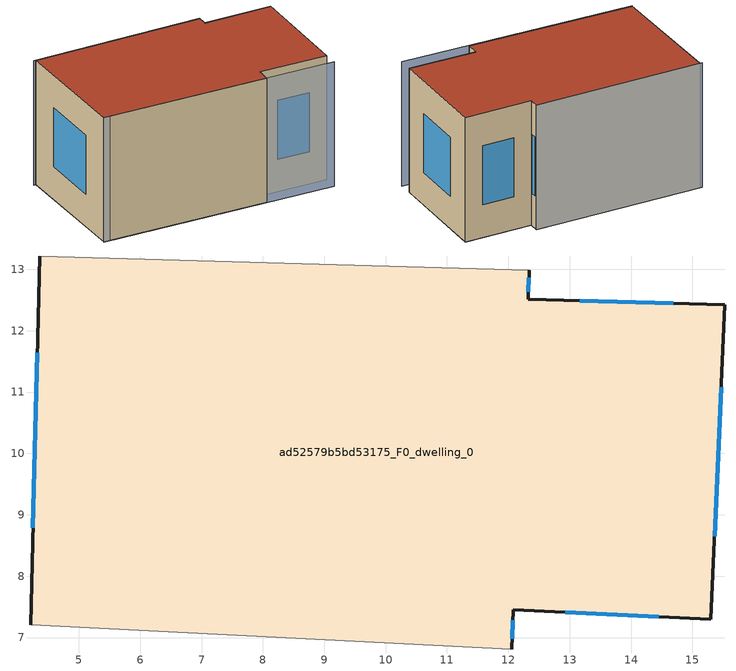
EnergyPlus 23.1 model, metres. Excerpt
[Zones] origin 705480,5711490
ad52579b5bd53175_F0_dwelling_0
 floor ground (EU_floor_Construction): 15.3,7.3 15.53,12.42 12.32,12.51 12.34,12.98 4.37,13.22 4.21,7.21 12.05,6.81 12.08,7.45 z0
 wall outside (EU_wall_Construction): 4.21,7.21 4.37,13.22 / 12.34,12.98 12.32,12.51 15.53,12.42 15.3,7.3 12.08,7.45 12.05,6.81 z0:6
 wall adiabatic (EU_wall_Construction): 12.05,6.81 4.21,7.21 / 4.37,13.22 12.34,12.98 z0:6
 window (EU_Window_Construction): 14.45,7.34 12.93,7.41 / 12.08,7.28 12.06,6.98 / 4.25,8.79 4.33,11.64 / 12.33,12.86 12.33,12.64 / 13.17,12.49 14.69,12.45 / 15.47,11.08 15.36,8.65 z1.58:4.42
 roof outside (EU_roof_Construction): 15.53,12.42 15.3,7.3 12.08,7.45 12.05,6.81 4.21,7.21 4.37,13.22 12.34,12.98 12.32,12.51 z6
shading: 4.21,7.21 15.3,6.65 / 12.34,12.98 4.26,13.22 z0:6
[Building]
EU S2 Campaign: North Axis=0; Terrain=City; Solar Distribution=FullExterior
[Site:Location]
London: Latitude=51.5; Longitude=-0.5; Time Zone=0; Elevation=25
[SizingPeriod:WeatherFileDays]
AnnualSizingPeriod: Begin Month=1; Begin Day of Month=1; End Month=12; End Day of Month=31; Day of Week for Start Day=Monday; Use Weather File Daylight Saving Period=No; Use Weather File Rain and Snow Indicators=No
[MATERIAL]
EU_InternalMass_Material: Roughness=MediumRough; Thickness=0.1; Conductivity=1; Density=1800; Specific Heat=900; Thermal Absorptance=0.9; Solar Absorptance=0.7; Visible Absorptance=0.7
[MATERIAL:NOMASS] Roughness=MediumRough; Thermal Absorptance=0.9; Solar Absorptance=0.7; Visible Absorptance=0.7
Name | Thermal Resistance
EU_wall_NoMass | 0.555556
EU_roof_NoMass | 0.510204
EU_floor_NoMass | 1.68919
[WINDOWMATERIAL:SIMPLEGLAZINGSYSTEM]
EU_Window_SimpleGlazing: UFactor=3.96; Solar Heat Gain Coefficient=0.85; Visible Transmittance=0.85
[CONSTRUCTION]
EU_wall_Construction: EU_wall_NoMass
EU_roof_Construction: EU_roof_NoMass
EU_floor_Construction: EU_floor_NoMass
EU_InternalMass_Construction: EU_InternalMass_Material
EU_Window_Construction: EU_Window_SimpleGlazing
[ZONE]
ad52579b5bd53175_F0_dwelling_0: Type=1; Multiplier=1; Ceiling Height=autocalculate; Volume=387.655; Floor Area=autocalculate; Part of Total Floor Area=Yes
[INTERNALMASS]
ad52579b5bd53175_F0_dwelling_0_EU_InternalMass: Construction=EU_InternalMass_Construction; Zone or ZoneList=ad52579b5bd53175_F0_dwelling_0; Surface Area=64.6091
[OTHEREQUIPMENT]
EU_Step8_InternalGain_ad52579b5bd53175_F0_dwelling_0_f000: Fuel Type=Electricity; Zone or ZoneList or Space or SpaceList=ad52579b5bd53175_F0_dwelling_0; Schedule=EU_Step8_GainSchedule_ad52579b5bd53175_F0_dwelling_0_f000; Design Level Calculation Method=Watts/Area; Power per Zone Floor Area=1; Fraction Latent=0; Fraction Radiant=0; Fraction Lost=0; Carbon Dioxide Generation Rate=0; EndUse Subcategory=EU_Step8_InternalGains
[ZONEVENTILATION:DESIGNFLOWRATE]
EU_ConstantAir_ad52579b5bd53175_F0_dwelling_0: Zone or ZoneList or Space or SpaceList=ad52579b5bd53175_F0_dwelling_0; Schedule=EU_AlwaysOn; Design Flow Rate Calculation Method=AirChanges/Hour; Air Changes per Hour=0.48; Ventilation Type=Natural; Fan Pressure Rise=0; Fan Total Efficiency=1; Constant Term Coefficient=1; Temperature Term Coefficient=0; Velocity Term Coefficient=0; Velocity Squared Term Coefficient=0; Minimum Indoor Temperature=-100; Maximum Indoor Temperature=100; Delta Temperature=-100; Minimum Outdoor Temperature=-100; Maximum Outdoor Temperature=100; Maximum Wind Speed=40
[HVACTEMPLATE:THERMOSTAT]
EU_HeatOnly_ad52579b5bd53175_F0_dwelling_0: Constant Heating Setpoint=20; Constant Cooling Setpoint=50
[HVACTEMPLATE:ZONE:IDEALLOADSAIRSYSTEM]
ad52579b5bd53175_F0_dwelling_0: Template Thermostat=EU_HeatOnly_ad52579b5bd53175_F0_dwelling_0; System Availability Schedule=EU_AlwaysOn; Maximum Heating Supply Air Temperature=50; Minimum Cooling Supply Air Temperature=13; Maximum Heating Supply Air Humidity Ratio=0.0156; Minimum Cooling Supply Air Humidity Ratio=0.0077; Heating Limit=NoLimit; Cooling Limit=NoLimit; Heating Availability Schedule=EU_AlwaysOn; Cooling Availability Schedule=EU_CoolingOff; Dehumidification Control Type=ConstantSensibleHeatRatio; Cooling Sensible Heat Ratio=0.7; Dehumidification Setpoint=60; Humidification Control Type=None; Humidification Setpoint=30; Outdoor Air Method=None; Outdoor Air Flow Rate per Person=0.00944; Outdoor Air Flow Rate per Zone Floor Area=0; Outdoor Air Flow Rate per Zone=0; Demand Controlled Ventilation Type=None; Outdoor Air Economizer Type=NoEconomizer; Heat Recovery Type=None; Sensible Heat Recovery Effectiveness=0.7; Latent Heat Recovery Effectiveness=0.65
[SIZING:ZONE]
ad52579b5bd53175_F0_dwelling_0: Zone Cooling Design Supply Air Temperature Input Method=SupplyAirTemperature; Zone Cooling Design Supply Air Temperature=13; Zone Heating Design Supply Air Temperature Input Method=SupplyAirTemperature; Zone Heating Design Supply Air Temperature=50; Zone Cooling Design Supply Air Humidity Ratio=0.008; Zone Heating Design Supply Air Humidity Ratio=0.008; Cooling Design Air Flow Method=DesignDay; Cooling Design Air Flow Rate=0; Cooling Minimum Air Flow per Zone Floor Area=0.000762; Cooling Minimum Air Flow=0; Cooling Minimum Air Flow Fraction=0.2; Heating Design Air Flow Method=DesignDay; Heating Design Air Flow Rate=0; Heating Maximum Air Flow per Zone Floor Area=0.002032; Heating Maximum Air Flow=0.141576; Heating Maximum Air Flow Fraction=0.3; Account for Dedicated Outdoor Air System=No; Dedicated Outdoor Air System Control Strategy=NeutralSupplyAir; Dedicated Outdoor Air Low Setpoint Temperature for Design=autosize; Dedicated Outdoor Air High Setpoint Temperature for Design=autosize; Zone Load Sizing Method=Sensible Load Only No Latent Load; Zone Latent Cooling Design Supply Air Humidity Ratio Input Method=HumidityRatioDifference; Zone Cooling Design Supply Air Humidity Ratio Difference=0.005; Zone Latent Heating Design Supply Air Humidity Ratio Input Method=HumidityRatioDifference; Zone Humidification Design Supply Air Humidity Ratio Difference=0.005
[SCHEDULE:CONSTANT]
Name | Hourly Value
EU_AlwaysOn | 1
EU_CoolingOff | 0
[SCHEDULE:FILE]
EU_Step8_GainSchedule_ad52579b5bd53175_F0_dwelling_0_f000: File=../../schedules/ad52579b5bd53175/ad52579b5bd53175_F0_dwelling_0_f000_gain.csv; Column Number=1; Rows to Skip at Top=0; Number of Hours of Data=8760; Column Separator=Comma; Interpolate to Timestep=No; Minutes per Item=60; Adjust Schedule for Daylight Savings=Yes
